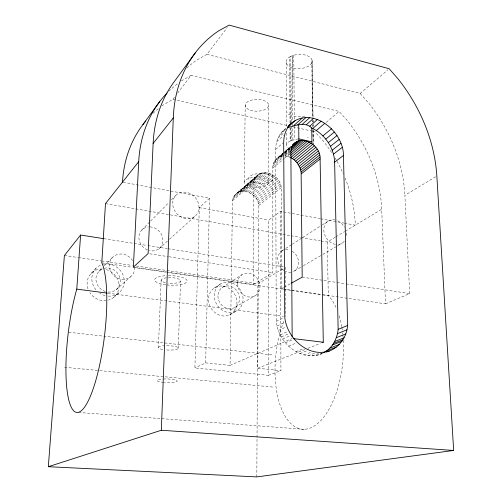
<?xml version="1.0" encoding="UTF-8"?>
<svg xmlns="http://www.w3.org/2000/svg" width="502" height="502" viewBox="0 0 502 502"><rect width="100%" height="100%" fill="white"/><g stroke="black" fill="none" stroke-linecap="round" stroke-linejoin="round"><path stroke-width="0.38" stroke-dasharray="2.51 1.88" d="M268.557 181.988A12.117 4.964 0 0 0 264.435 178.555L258.731 177.419A12.117 4.964 0 0 0 249.544 178.21L248.289 178.618A12.117 4.964 0 0 0 248.641 186.073L254.238 187.164A12.117 4.964 0 0 0 268.551 182.64L268.689 104.924M123.266 182.27L209.566 198.227L199.3 207.646L194.908 367.935L268.394 375.327L268.677 220.089L280.536 211.348L282.846 211.775M256.817 476.9L257.884 283.818L283.555 268.357M280.536 211.348L280.938 370.671L257.777 368.267L258.681 205.544C258.254 191.852 235.419 184.247 232.501 200.681L230.054 365.406L205.669 362.877L194.908 367.935M134.919 267.359L253.203 284.571L253.912 182.345C256.961 165.001 280.769 173.598 281.227 187.729L281.496 288.694L290.815 290.049M290.269 127.677L290.156 141.012A13.454 6.049 -1.7 0 0 289.654 148.994M290.307 122.977L290.865 56.318L293.783 55.233A13.027 7.091 -2.6 0 1 312.056 60.102L313.047 117.198M290.068 127.79L290.156 141.012L291.449 140.428L291.574 127.1M291.631 121.609L292.264 55.728L292.754 121.214M244.348 182.075L245.183 105.119M205.669 362.877L209.566 198.227M178.298 348.388L180.544 281.114M162.711 349.505A9.984 2.177 1.8 0 1 158.412 347.409L161.142 279.947M312.188 61.024L311.786 62.875L312.608 117.311M322.855 353.364C301.514 363.109 278.045 342.872 276.225 321.406L275.673 149.427C275.598 141.056 279.445 133.099 286.171 128.129M253.203 284.571L272.843 272.649L272.831 166.149C273.352 160.257 278.792 156.931 282.751 153.336M161.839 106.016A128.531 108.325 51.6 0 1 163.671 104.711L172.977 99.27L175.292 96.215M177.608 93.152L191.036 75.407L339.12 111.406L347.353 120.681A135.64 112.159 51.9 0 1 381.702 209.271L385.505 303.829L321.857 294.567M186.744 67.99A141.922 115.366 52.1 0 1 196.979 59.983L206.981 54.335L227.224 27.591M91.107 273.452L95.876 268.426M98.957 271.312L102.182 267.999M104.328 265.79L112.385 257.501M307.663 137.931L308.297 137.278M141.771 230.098L149.985 221.727M150.531 221.169L168.603 202.752M171.345 199.959L175.725 195.491M281.873 132.12L285.312 128.964M279.702 134.944L284.847 130.238M277.964 138.144L284.245 132.421M276.702 141.664L283.548 135.465M159.096 248.641L168.923 239.761M169.5 239.241L194.92 216.268A14.169 12.23 47 0 0 189.555 193.326A14.169 12.23 47 0 0 173.046 206.617A14.169 12.23 47 0 0 194.92 216.268M271.231 173.993L249.187 192.53M116.276 289.598L130.576 276.79M264.134 172.556L242.384 191.231M275.673 149.427L283.103 142.819M280.731 156.549L284.301 153.424M113.778 297.353L118.968 292.81M259.289 174.006L235.237 194.694M237.722 192.668L249.105 182.747M275.686 159.68L283.128 153.229M283.028 153.512L276.928 158.5M283.611 153.003L290.633 146.91M262.42 172.801L240.74 191.482M244.079 191.212L265.897 172.55M236.404 193.584L257.921 174.953M234.246 195.981L255.694 177.438M274.644 161.067L282.795 154.014M285.13 151.999L290.369 147.469M251.107 180.933L256.717 176.102M283.718 152.721L290.809 146.59M239.178 191.965L260.802 173.284M278.34 157.528L279.89 156.793L282.827 154.258M285.174 152.231L290.451 147.67M284.885 152.922L290.714 147.895M233.455 197.424L254.878 178.944M273.81 162.623L284.283 153.587M284.866 153.085L291.85 147.061M279.89 156.793L281.566 156.304L282.745 155.294M285.098 153.261L289.805 149.207M285.192 154.541L289.303 150.995M232.865 198.999L254.282 180.588M273.201 164.323L284.257 154.823M284.835 154.321L291.235 148.818M247.511 191.871L269.48 173.278M285.092 151.328L290.357 146.822M232.501 200.681L253.912 182.345M272.831 166.149L282.72 157.678M285.048 155.683L290.288 151.202M326.231 122.394L339.12 111.406M206.981 54.335L360.185 93.46L387.996 69.759M272.831 168.082L284.327 158.293M284.923 157.785L290.884 152.708M245.798 191.425L267.692 172.795M289.554 152.225L285.161 156.084L287.012 156.354L289.98 153.832M287.012 156.354L288.87 156.875L290.056 155.871M276.006 177.382L253.748 195.717M250.805 193.408L272.925 174.928M252.337 194.475L274.525 176.064M278.522 180.469L256.139 198.641M255.022 197.117L277.342 178.856M257.074 200.279L279.507 182.195M257.821 201.992L280.298 184.002M258.361 203.756L280.875 185.853M258.681 205.544L281.227 187.729M284.446 129.711L285.613 128.932M214.417 287.935L220.227 284.088M222.367 287.389L242.02 274.625M281.804 250.969L285.061 248.867M285.713 248.446L291.58 244.669M292.227 244.248L302.003 237.948M302.656 237.528L321.556 225.354M322.209 224.934L328.07 221.156M321.067 240.985L327.248 242.052L335.261 237.233M335.926 236.831L344.61 231.604M345.282 231.196L381.702 209.271M385.505 303.829L409.701 293.601L404.882 195.316L436.169 176.478M294.661 270.785L302.712 266.104M303.384 265.715L322.171 254.784M322.842 254.395L336.93 246.2M337.595 245.811L342.295 243.075M235.225 307.186L255.543 295.458M181.354 80.966L191.036 75.407M229.734 314.81A15.493 13.705 58.5 0 0 229.985 288.97A15.493 13.705 58.5 0 0 208.537 299.205A15.493 13.705 58.5 0 0 229.734 314.81L235.789 311.384A15.738 13.855 58.5 0 0 235.984 285.167A15.738 13.855 58.5 0 0 214.298 295.515A15.738 13.855 58.5 0 0 235.789 311.384M281.496 288.694L283.498 287.571M284.17 287.2L290.84 283.473M290.043 123.122L289.616 57.008L290.865 56.318M320 354.437L321.889 353.414M276.225 321.406L283.448 317.873M277.054 326.005L284.96 322.228M278.415 330.523L286.353 326.827M280.292 334.884L288.267 331.27M281.465 336.942L289.466 333.366M282.645 339.007L290.664 335.462M230.054 365.406L292.177 338.473M285.437 342.81L293.507 339.339M288.612 346.229L296.054 343.104M295.879 351.682L303.428 348.658M257.777 368.267L305.009 349.492M307.921 348.338L320.27 343.431M299.838 353.615L306.753 350.898M303.917 354.977L311.579 352.015M308.046 355.749L315.061 353.069M312.15 355.912L319.209 353.245M316.16 355.466L321.845 353.339M268.394 375.327L280.938 370.671M291.449 140.428L297.868 138.966M281.566 156.304L282.745 156.147M78.645 412.456L304.306 429.304M64.57 367.276L98.888 370.532M99.666 370.608L273.603 387.124M68.692 332.274L273.596 355.065M107.855 293.199L283.417 316.298M64.388 255.518L77.546 257.438M78.318 257.551L100.764 260.833M101.536 260.946L132.497 265.476M136.368 266.041L257.884 283.818M291.587 290.162L321.079 294.454M101.793 262.841L132.051 267.24M132.823 267.353L166.181 272.203M166.959 272.316L283.316 289.234M284.094 289.347L291.072 290.357M291.85 290.47L328.308 295.772L330.021 297.504A70.336 33.672 -84.2 0 1 336.572 308.68M149.665 253.805L168.258 256.647M169.036 256.767L272.843 272.649M302.185 277.142L336.221 282.35M336.993 282.469L345.501 283.774M346.273 283.894L409.701 293.601M103.801 238.67L147.111 245.459M147.883 245.585L167.216 248.615M167.988 248.735L283.981 266.926M105.483 203.611L290.156 235.626M290.928 235.758L300.202 237.364M300.974 237.502L320.295 240.847M199.3 207.646L268.677 220.089M283.617 211.919L319.843 218.615M320.615 218.759L343.738 223.032M344.504 223.177L355.297 225.166A128.531 108.325 51.6 0 0 345.075 178.066M172.977 99.27L287.59 125.569M292.942 126.799L312.043 131.179M312.809 131.355L315.099 131.882L322.962 140.679A128.531 108.325 51.6 0 1 332.129 153.336M288.87 156.875L290.081 157.383M360.185 93.46L368.738 103.155A141.922 115.366 52.1 0 1 404.882 195.316M327.248 242.052L328.308 295.772M313.091 120.323L313.141 123.442M313.154 124.226L313.179 125.782M313.248 130.464L313.461 144.507M312.056 60.102L312.941 117.261M312.972 120.279L313.01 121.936M313.041 124.967L313.079 126.611M313.116 129.654L313.355 144.526M312.652 120.424L312.677 121.98M312.721 125.092L312.746 126.648M312.796 129.754L312.897 136.757M293.783 55.233L294.316 121.566M294.354 126.247L294.461 139.512M292.773 124.333L292.892 139.926M286.159 62.229L286.491 127.571M286.517 133.011L286.579 145.461M285.531 267.171L285.751 316.605M165.315 282.67A9.745 2.868 2.1 0 1 165.76 277.876A9.745 2.868 2.1 0 1 180.507 280.442A9.745 2.868 2.1 0 1 168.151 283.159M168.383 275.623A16.246 4.782 2.1 0 1 187.064 281.195A16.246 4.782 2.1 0 1 167.028 284.96M165.698 284.803A16.246 4.782 2.1 0 1 154.61 279.796A16.246 4.782 2.1 0 1 166.269 275.692M311.786 62.875A13.027 7.091 -2.6 0 1 292.942 67.952A13.027 7.091 -2.6 0 1 289.616 57.008M168.728 91.351A135.64 112.159 51.9 0 1 178.185 83.232M153.116 113.264A128.531 108.325 51.6 0 1 158.839 108.306M335.016 157.967A128.531 108.325 51.6 0 1 336.591 160.659M336.974 161.337A128.531 108.325 51.6 0 1 343.255 173.805M339.151 315.821A70.336 33.672 -84.2 0 1 341.718 326.695M341.843 327.417A70.336 33.672 -84.2 0 1 342.295 330.366M342.59 332.613A70.336 33.672 -84.2 0 1 342.766 334.131M342.841 334.897A70.336 33.672 -84.2 0 1 343.054 337.218M343.274 340.362A70.336 33.672 -84.2 0 1 298.502 428.419A70.336 33.672 -84.2 0 1 284.27 320.081M163.42 378.985A10.103 1.807 1.7 0 1 177.231 380.968A10.103 1.807 1.7 0 1 164.392 382.43M163.771 382.38A10.103 1.807 1.7 0 1 157.063 380.572A10.103 1.807 1.7 0 1 162.811 379.016M166.595 345.683A9.984 2.177 1.8 0 1 178.31 348.357A9.984 2.177 1.8 0 1 165.014 349.831M158.412 347.409A9.984 2.177 1.8 0 1 164.091 345.784M106.211 269.568A16.51 15.286 41.9 0 1 119.005 284.885A16.51 15.286 41.9 0 1 108.419 300.108M106.405 300.516A16.51 15.286 41.9 0 1 89.839 292.66M87.963 288.794A16.51 15.286 41.9 0 1 102.075 268.978M292.164 251.226A11.816 9.933 58.3 0 1 298.665 262.577A11.816 9.933 58.3 0 1 292.308 271.889M291.016 272.159A11.816 9.933 58.3 0 1 285.563 271.318M284.257 270.641A11.816 9.933 58.3 0 1 277.719 259.948A11.816 9.933 58.3 0 1 282.94 250.341M285.469 249.651A11.816 9.933 58.3 0 1 289.535 250.04M149.954 226.879A12.713 11.314 45.5 0 1 162.937 240.59A12.713 11.314 45.5 0 1 149.408 250.617M147.35 249.933A12.713 11.314 45.5 0 1 138.91 236.982A12.713 11.314 45.5 0 1 148.404 226.929M134.731 267.365A13.284 12.117 43.7 0 1 118.252 278.403A13.284 12.117 43.7 0 1 111.739 258.248A13.284 12.117 43.7 0 1 132.509 260.494M103.55 264.228A16.823 15.518 42.5 0 1 124.195 279.463A16.823 15.518 42.5 0 1 107.233 296.017M105.113 295.603A16.823 15.518 42.5 0 1 99.785 293.199M95.938 289.761A16.823 15.518 42.5 0 1 102.879 264.378M104.203 268.269A12.619 11.64 42.5 0 1 120.147 279.043A12.619 11.64 42.5 0 1 108.005 292.045M105.364 291.518A12.619 11.64 42.5 0 1 96.014 280.411A12.619 11.64 42.5 0 1 102.734 268.752M344.316 241.173A13.071 10.573 58.2 0 1 336.942 244.581M335.462 244.43A13.071 10.573 58.2 0 1 323.796 230.129A13.071 10.573 58.2 0 1 334.903 219.914M337.827 220.867A13.071 10.573 58.2 0 1 344.51 227.274M346.361 233.06A13.071 10.573 58.2 0 1 346.38 235.708M304.971 116.062A13.278 6.495 -2 0 1 293.4 116.15M290.62 115.253A13.278 6.495 -2 0 1 286.993 112.53M269.386 182.157L268.175 182.584A12.255 5.07 -0.1 0 1 257.651 183.418L253.422 182.559A12.255 5.07 -0.1 0 1 249.927 176.277A12.255 5.07 -0.1 0 1 264.19 173.636L268.501 174.539A12.255 5.07 -0.1 0 1 269.386 182.157M237.477 283.536A12.418 10.768 58.4 0 0 254.319 296.155A12.418 10.768 58.4 0 0 254.363 275.56A12.418 10.768 58.4 0 0 237.477 283.536M217.943 295.916A11.803 10.391 58.5 0 0 234.039 307.858A11.803 10.391 58.5 0 0 234.227 288.198A11.803 10.391 58.5 0 0 217.943 295.916M250.36 110.202A11.772 5.855 -0.3 0 0 268.683 105.69A11.772 5.855 -0.3 0 0 251.778 100.08A11.772 5.855 -0.3 0 0 250.36 110.202"/><path stroke-width="0.75" d="M48.33 466.703L161.318 430.252L173.278 117.976A150.65 119.526 52.4 0 1 218.677 30.848L229.113 25.1L389.182 68.749L398.168 79.034A150.65 119.526 52.4 0 1 436.84 176.077L453.67 450.451L256.817 476.9L48.33 466.703L64.388 255.518L80.602 235.03L103.801 238.67M195.447 52.654L174.671 81.104A141.922 115.366 52.1 0 0 153.135 143.421L148.115 253.566L133.369 267.133L138.721 161.631A135.64 112.159 51.9 0 1 167.141 92.945M138.721 161.631L105.483 203.611L101.793 262.841L102.609 264.617A78.456 18.197 -83 0 1 97.877 372.691A78.456 18.197 -83 0 1 68.837 400.238A78.456 18.197 -83 0 1 76.787 289.108L80.602 235.03M326.432 352.027C338.398 348.808 346.788 337.658 347.591 325.472L343.45 155.488C343.588 129.629 308.617 103.286 287.897 126.548M323.15 352.737C332.192 348.727 337.187 338.844 338.141 329.362L334.633 162.159C334.075 147.651 324.75 134.166 311.729 127.985C305.417 121.277 294.574 125.669 287.364 127.765L295.452 120.367M142.894 124.634L159.749 101.548M292.497 122.331C286.41 127.069 283.831 134.812 283.674 142.311L284.76 317.226C286.767 337.915 307.958 357.995 329.287 350.961M153.135 143.421L173.278 117.976M322.083 342.709L323.288 342.232L320.069 157.038C319.554 142.235 294.122 131.8 290.865 150.707L292.164 336.936M288.179 126.335L289.905 124.76M294.034 125.368L302.204 117.964M297.667 124.948L305.887 117.55M302.148 124.408L309.69 117.675M306.327 124.716L313.549 118.328M312.338 128.801L321.186 121.158M309.207 142.06L290.683 157.634L292.44 158.619L311.027 143.095M309.765 126.171L317.402 119.495M292.39 145.385L296.481 141.828M291.624 146.659L298.081 141.081M291.292 147.393L298.866 140.861L298.709 124.979M290.978 148.197L299.807 140.591M291.06 149.477L301.62 140.365M292.697 144.821L295.038 142.819M316.36 130.507L324.832 123.285M290.576 153.323L305.417 140.698M290.137 151.73L303.503 140.397M290.652 155.363L307.331 141.257M292.44 158.619L294.103 159.818L312.746 144.35M322.93 135.885L331.502 128.769M314.346 145.8L295.647 161.198L294.103 159.818M325.798 139.098L334.42 132.039M291.511 283.103L302.185 277.142L301.125 172.01L300.14 168.126L297.04 162.748L315.796 147.412M317.069 149.176L298.27 164.443M328.321 142.587L336.993 135.596M299.305 166.244L318.149 151.052M300.14 168.126L319.021 153.01M300.748 170.059L319.661 155.018M330.467 146.302L339.176 139.374M301.125 172.01L320.069 157.038M301.325 173.78L320.1 159.021M332.198 150.18L340.94 143.321M333.479 154.158L342.251 147.362M334.633 162.159L343.45 155.488M338.141 329.362L347.591 325.472M337.463 333.629L346.926 329.814M336.284 337.702L345.74 333.955M334.614 341.504L344.058 337.827M333.416 343.456L342.847 339.804M332.475 344.981L341.9 341.36M329.896 348.062L339.302 344.491M326.927 350.697L336.296 347.164M161.318 430.252L453.67 450.451M293.733 338.662L323.288 342.232M76.787 289.108L107.083 293.093M298.847 138.903L311.93 141.834M295.647 161.198L297.04 162.748M311.729 127.985L311.962 143.779M122.494 182.126A128.531 108.325 51.6 0 1 145.781 121.026"/></g></svg>
